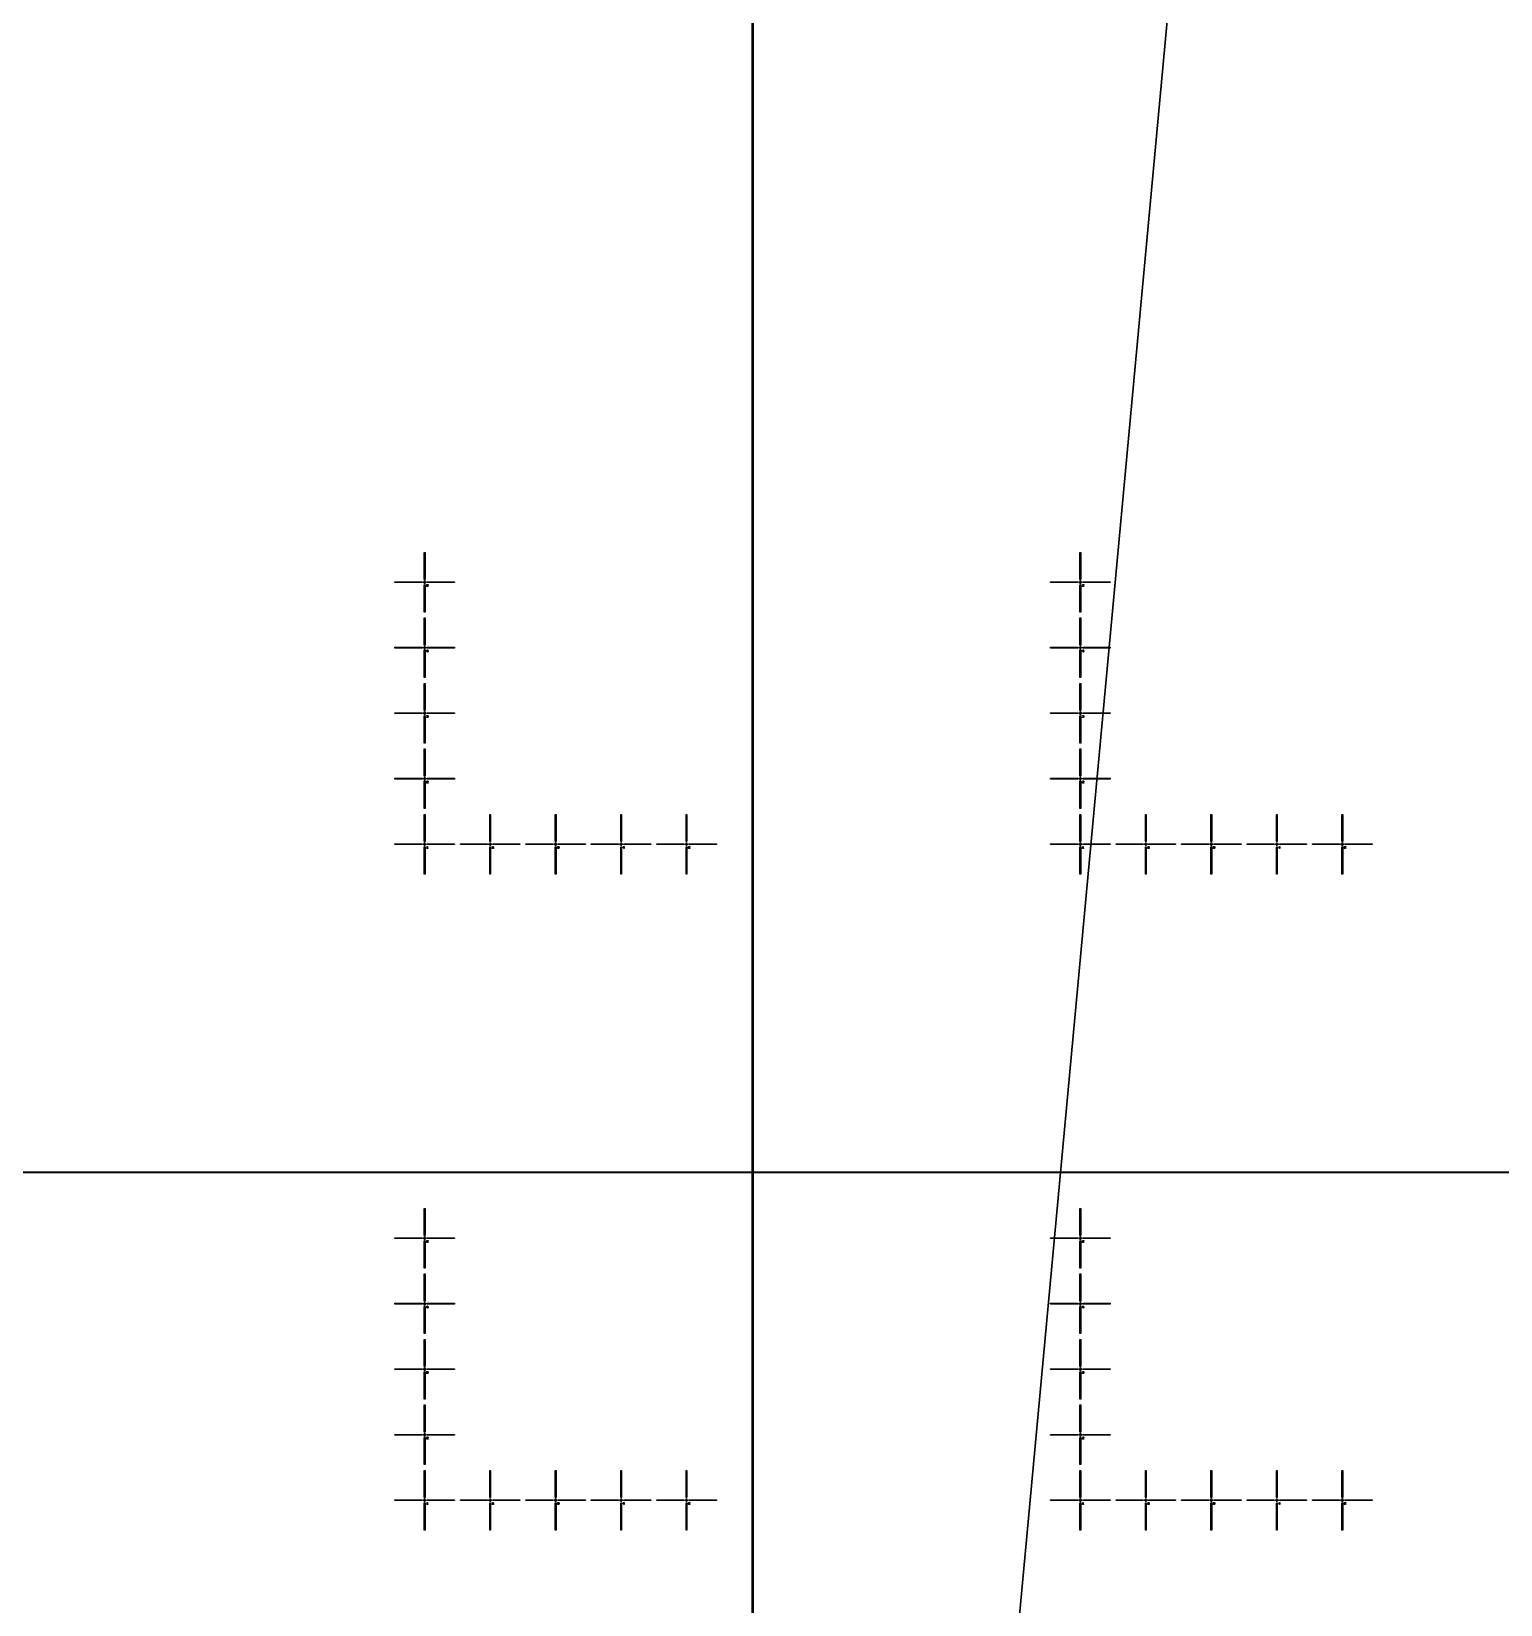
# Model space of a CAD drawing. Extents: x -25400 to 25400, y -24113 to 25400.
# Drawn here: x -2203 to 2285, y 8834 to 13637 of the extents above; entities that cross this region are included whole.
import ezdxf

# ---------------------------------------------------------------- set-up
doc = ezdxf.new("R2010")
doc.units = 0
for name, color, linetype in [('L0D0', 1, 'CONTINUOUS'), ('L1D0', 2, 'CONTINUOUS'), ('L3D0', 3, 'CONTINUOUS')]:
    doc.layers.add(name, color=color, linetype=linetype)

msp = doc.modelspace()

# ---------------------------------------------------------------- linework, layer by layer
at = {"layer": 'L0D0'}
for points in [[(0, 25400), (0, 0)], [(0, 0), (0, 25400)], [(2112.945, 22802.313), (0, 0), (-6266.882, 22025.807)], [(0, 0), (2112.945, 22802.313), (2156.161, 22798.267), (2199.368, 22794.139), (2242.568, 22789.93), (2285.759, 22785.638)]]:
    msp.add_lwpolyline(points, dxfattribs=at)
at = {"layer": 'L1D0'}
for points in [[(-1002.75, 11963.85), (-1002.75, 12046.85), (-1000.25, 12046.85), (-1000.25, 11963.85)], [(1000.25, 11963.85), (1000.25, 12046.85), (1002.75, 12046.85), (1002.75, 11963.85)], [(-1001.7, 11950.85), (-1001.7, 11955.65), (-1006.5, 11955.65), (-1006.5, 11956.05), (-1001.7, 11956.05), (-1001.7, 11960.85), (-1001.3, 11960.85), (-1001.3, 11956.05), (-996.5, 11956.05), (-996.5, 11955.65), (-1001.3, 11955.65), (-1001.3, 11950.85)], [(1001.3, 11950.85), (1001.3, 11955.65), (996.5, 11955.65), (996.5, 11956.05), (1001.3, 11956.05), (1001.3, 11960.85), (1001.7, 11960.85), (1001.7, 11956.05), (1006.5, 11956.05), (1006.5, 11955.65), (1001.7, 11955.65), (1001.7, 11950.85)], [(-1092.5, 11954.6), (-1092.5, 11957.1), (-1009.5, 11957.1), (-1009.5, 11954.6)], [(-1002.75, 11864.85), (-1002.75, 11947.85), (-1000.25, 11947.85), (-1000.25, 11864.85)], [(-995.5, 11945.294), (-995.5, 11948.85), (-991.056, 11948.85), (-991.056, 11947.961), (-994.611, 11947.961), (-994.611, 11946.183), (-991.944, 11946.183), (-991.944, 11945.294)], [(-995.5, 11942.628), (-995.5, 11943.517), (-991.944, 11943.517), (-991.944, 11942.628)], [(-993.5, 11954.6), (-993.5, 11957.1), (-910.5, 11957.1), (-910.5, 11954.6)], [(-991.944, 11943.517), (-991.944, 11945.294), (-991.056, 11945.294), (-991.056, 11943.517)], [(910.5, 11954.6), (910.5, 11957.1), (993.5, 11957.1), (993.5, 11954.6)], [(1000.25, 11864.85), (1000.25, 11947.85), (1002.75, 11947.85), (1002.75, 11864.85)], [(1007.5, 11945.294), (1007.5, 11948.85), (1011.944, 11948.85), (1011.944, 11947.961), (1008.389, 11947.961), (1008.389, 11946.183), (1011.056, 11946.183), (1011.056, 11945.294)], [(1007.5, 11942.628), (1007.5, 11943.517), (1011.056, 11943.517), (1011.056, 11942.628)], [(1009.5, 11954.6), (1009.5, 11957.1), (1092.5, 11957.1), (1092.5, 11954.6)], [(1011.056, 11943.517), (1011.056, 11945.294), (1011.944, 11945.294), (1011.944, 11943.517)], [(-1002.75, 11763.85), (-1002.75, 11846.85), (-1000.25, 11846.85), (-1000.25, 11763.85)], [(1000.25, 11763.85), (1000.25, 11846.85), (1002.75, 11846.85), (1002.75, 11763.85)], [(-1092.5, 11754.6), (-1092.5, 11757.1), (-1009.5, 11757.1), (-1009.5, 11754.6)], [(-1001.7, 11750.85), (-1001.7, 11755.65), (-1006.5, 11755.65), (-1006.5, 11756.05), (-1001.7, 11756.05), (-1001.7, 11760.85), (-1001.3, 11760.85), (-1001.3, 11756.05), (-996.5, 11756.05), (-996.5, 11755.65), (-1001.3, 11755.65), (-1001.3, 11750.85)], [(-1002.75, 11664.85), (-1002.75, 11747.85), (-1000.25, 11747.85), (-1000.25, 11664.85)], [(-992.833, 11742.628), (-992.833, 11744.406), (-995.5, 11744.406), (-995.5, 11746.183), (-994.611, 11746.183), (-994.611, 11745.294), (-992.833, 11745.294), (-992.833, 11747.961), (-993.722, 11747.961), (-993.722, 11748.85), (-991.944, 11748.85), (-991.944, 11745.294), (-991.056, 11745.294), (-991.056, 11744.406), (-991.944, 11744.406), (-991.944, 11742.628)], [(-994.611, 11746.183), (-994.611, 11747.961), (-993.722, 11747.961), (-993.722, 11746.183)], [(-993.5, 11754.6), (-993.5, 11757.1), (-910.5, 11757.1), (-910.5, 11754.6)], [(910.5, 11754.6), (910.5, 11757.1), (993.5, 11757.1), (993.5, 11754.6)], [(1001.3, 11750.85), (1001.3, 11755.65), (996.5, 11755.65), (996.5, 11756.05), (1001.3, 11756.05), (1001.3, 11760.85), (1001.7, 11760.85), (1001.7, 11756.05), (1006.5, 11756.05), (1006.5, 11755.65), (1001.7, 11755.65), (1001.7, 11750.85)], [(1000.25, 11664.85), (1000.25, 11747.85), (1002.75, 11747.85), (1002.75, 11664.85)], [(1010.167, 11742.628), (1010.167, 11744.406), (1007.5, 11744.406), (1007.5, 11746.183), (1008.389, 11746.183), (1008.389, 11745.294), (1010.167, 11745.294), (1010.167, 11747.961), (1009.278, 11747.961), (1009.278, 11748.85), (1011.056, 11748.85), (1011.056, 11745.294), (1011.944, 11745.294), (1011.944, 11744.406), (1011.056, 11744.406), (1011.056, 11742.628)], [(1008.389, 11746.183), (1008.389, 11747.961), (1009.278, 11747.961), (1009.278, 11746.183)], [(1009.5, 11754.6), (1009.5, 11757.1), (1092.5, 11757.1), (1092.5, 11754.6)], [(-1002.75, 11563.85), (-1002.75, 11646.85), (-1000.25, 11646.85), (-1000.25, 11563.85)], [(1000.25, 11563.85), (1000.25, 11646.85), (1002.75, 11646.85), (1002.75, 11563.85)], [(-1092.5, 11554.6), (-1092.5, 11557.1), (-1009.5, 11557.1), (-1009.5, 11554.6)], [(-1001.7, 11550.85), (-1001.7, 11555.65), (-1006.5, 11555.65), (-1006.5, 11556.05), (-1001.7, 11556.05), (-1001.7, 11560.85), (-1001.3, 11560.85), (-1001.3, 11556.05), (-996.5, 11556.05), (-996.5, 11555.65), (-1001.3, 11555.65), (-1001.3, 11550.85)], [(-1002.75, 11464.85), (-1002.75, 11547.85), (-1000.25, 11547.85), (-1000.25, 11464.85)], [(-995.5, 11547.961), (-995.5, 11548.85), (-991.944, 11548.85), (-991.944, 11547.961)], [(-995.5, 11542.628), (-995.5, 11543.517), (-991.944, 11543.517), (-991.944, 11542.628)], [(-994.611, 11545.294), (-994.611, 11546.183), (-991.944, 11546.183), (-991.944, 11545.294)], [(-993.5, 11554.6), (-993.5, 11557.1), (-910.5, 11557.1), (-910.5, 11554.6)], [(-991.944, 11546.183), (-991.944, 11547.961), (-991.056, 11547.961), (-991.056, 11546.183)], [(-991.944, 11543.517), (-991.944, 11545.294), (-991.056, 11545.294), (-991.056, 11543.517)], [(910.5, 11554.6), (910.5, 11557.1), (993.5, 11557.1), (993.5, 11554.6)], [(1001.3, 11550.85), (1001.3, 11555.65), (996.5, 11555.65), (996.5, 11556.05), (1001.3, 11556.05), (1001.3, 11560.85), (1001.7, 11560.85), (1001.7, 11556.05), (1006.5, 11556.05), (1006.5, 11555.65), (1001.7, 11555.65), (1001.7, 11550.85)], [(1000.25, 11464.85), (1000.25, 11547.85), (1002.75, 11547.85), (1002.75, 11464.85)], [(1007.5, 11547.961), (1007.5, 11548.85), (1011.056, 11548.85), (1011.056, 11547.961)], [(1007.5, 11542.628), (1007.5, 11543.517), (1011.056, 11543.517), (1011.056, 11542.628)], [(1008.389, 11545.294), (1008.389, 11546.183), (1011.056, 11546.183), (1011.056, 11545.294)], [(1009.5, 11554.6), (1009.5, 11557.1), (1092.5, 11557.1), (1092.5, 11554.6)], [(1011.056, 11546.183), (1011.056, 11547.961), (1011.944, 11547.961), (1011.944, 11546.183)], [(1011.056, 11543.517), (1011.056, 11545.294), (1011.944, 11545.294), (1011.944, 11543.517)], [(-1002.75, 11363.85), (-1002.75, 11446.85), (-1000.25, 11446.85), (-1000.25, 11363.85)], [(1000.25, 11363.85), (1000.25, 11446.85), (1002.75, 11446.85), (1002.75, 11363.85)], [(-1092.5, 11354.6), (-1092.5, 11357.1), (-1009.5, 11357.1), (-1009.5, 11354.6)], [(-1001.7, 11350.85), (-1001.7, 11355.65), (-1006.5, 11355.65), (-1006.5, 11356.05), (-1001.7, 11356.05), (-1001.7, 11360.85), (-1001.3, 11360.85), (-1001.3, 11356.05), (-996.5, 11356.05), (-996.5, 11355.65), (-1001.3, 11355.65), (-1001.3, 11350.85)], [(-1002.75, 11264.85), (-1002.75, 11347.85), (-1000.25, 11347.85), (-1000.25, 11264.85)], [(-995.5, 11347.072), (-995.5, 11347.961), (-994.611, 11347.961), (-994.611, 11347.072)], [(-995.5, 11342.628), (-995.5, 11344.406), (-994.611, 11344.406), (-994.611, 11343.517), (-991.056, 11343.517), (-991.056, 11342.628)], [(-994.611, 11347.961), (-994.611, 11348.85), (-991.944, 11348.85), (-991.944, 11347.961)], [(-994.611, 11344.406), (-994.611, 11345.294), (-992.833, 11345.294), (-992.833, 11344.406)], [(-993.5, 11354.6), (-993.5, 11357.1), (-910.5, 11357.1), (-910.5, 11354.6)], [(-992.833, 11345.294), (-992.833, 11346.183), (-991.944, 11346.183), (-991.944, 11345.294)], [(-991.944, 11346.183), (-991.944, 11347.961), (-991.056, 11347.961), (-991.056, 11346.183)], [(910.5, 11354.6), (910.5, 11357.1), (993.5, 11357.1), (993.5, 11354.6)], [(1001.3, 11350.85), (1001.3, 11355.65), (996.5, 11355.65), (996.5, 11356.05), (1001.3, 11356.05), (1001.3, 11360.85), (1001.7, 11360.85), (1001.7, 11356.05), (1006.5, 11356.05), (1006.5, 11355.65), (1001.7, 11355.65), (1001.7, 11350.85)], [(1000.25, 11264.85), (1000.25, 11347.85), (1002.75, 11347.85), (1002.75, 11264.85)], [(1007.5, 11347.072), (1007.5, 11347.961), (1008.389, 11347.961), (1008.389, 11347.072)], [(1007.5, 11342.628), (1007.5, 11344.406), (1008.389, 11344.406), (1008.389, 11343.517), (1011.944, 11343.517), (1011.944, 11342.628)], [(1008.389, 11347.961), (1008.389, 11348.85), (1011.056, 11348.85), (1011.056, 11347.961)], [(1008.389, 11344.406), (1008.389, 11345.294), (1010.167, 11345.294), (1010.167, 11344.406)], [(1009.5, 11354.6), (1009.5, 11357.1), (1092.5, 11357.1), (1092.5, 11354.6)], [(1010.167, 11345.294), (1010.167, 11346.183), (1011.056, 11346.183), (1011.056, 11345.294)], [(1011.056, 11346.183), (1011.056, 11347.961), (1011.944, 11347.961), (1011.944, 11346.183)], [(-1002.75, 11163.85), (-1002.75, 11246.85), (-1000.25, 11246.85), (-1000.25, 11163.85)], [(-802.75, 11163.85), (-802.75, 11246.85), (-800.25, 11246.85), (-800.25, 11163.85)], [(-602.75, 11163.85), (-602.75, 11246.85), (-600.25, 11246.85), (-600.25, 11163.85)], [(-402.75, 11163.85), (-402.75, 11246.85), (-400.25, 11246.85), (-400.25, 11163.85)], [(-202.75, 11163.85), (-202.75, 11246.85), (-200.25, 11246.85), (-200.25, 11163.85)], [(1000.25, 11163.85), (1000.25, 11246.85), (1002.75, 11246.85), (1002.75, 11163.85)], [(1200.25, 11163.85), (1200.25, 11246.85), (1202.75, 11246.85), (1202.75, 11163.85)], [(1400.25, 11163.85), (1400.25, 11246.85), (1402.75, 11246.85), (1402.75, 11163.85)], [(1600.25, 11163.85), (1600.25, 11246.85), (1602.75, 11246.85), (1602.75, 11163.85)], [(1800.25, 11163.85), (1800.25, 11246.85), (1802.75, 11246.85), (1802.75, 11163.85)], [(-1092.5, 11154.6), (-1092.5, 11157.1), (-1009.5, 11157.1), (-1009.5, 11154.6)], [(-1001.7, 11150.85), (-1001.7, 11155.65), (-1006.5, 11155.65), (-1006.5, 11156.05), (-1001.7, 11156.05), (-1001.7, 11160.85), (-1001.3, 11160.85), (-1001.3, 11156.05), (-996.5, 11156.05), (-996.5, 11155.65), (-1001.3, 11155.65), (-1001.3, 11150.85)], [(-1002.75, 11064.85), (-1002.75, 11147.85), (-1000.25, 11147.85), (-1000.25, 11064.85)], [(-994.611, 11142.628), (-994.611, 11143.517), (-993.722, 11143.517), (-993.722, 11147.072), (-994.611, 11147.072), (-994.611, 11147.961), (-993.722, 11147.961), (-993.722, 11148.85), (-992.833, 11148.85), (-992.833, 11143.517), (-991.944, 11143.517), (-991.944, 11142.628)], [(-993.5, 11154.6), (-993.5, 11157.1), (-910.5, 11157.1), (-910.5, 11154.6)], [(-892.5, 11154.6), (-892.5, 11157.1), (-809.5, 11157.1), (-809.5, 11154.6)], [(-801.7, 11150.85), (-801.7, 11155.65), (-806.5, 11155.65), (-806.5, 11156.05), (-801.7, 11156.05), (-801.7, 11160.85), (-801.3, 11160.85), (-801.3, 11156.05), (-796.5, 11156.05), (-796.5, 11155.65), (-801.3, 11155.65), (-801.3, 11150.85)], [(-802.75, 11064.85), (-802.75, 11147.85), (-800.25, 11147.85), (-800.25, 11064.85)], [(-795.5, 11147.072), (-795.5, 11147.961), (-794.611, 11147.961), (-794.611, 11147.072)], [(-795.5, 11142.628), (-795.5, 11144.406), (-794.611, 11144.406), (-794.611, 11143.517), (-791.056, 11143.517), (-791.056, 11142.628)], [(-794.611, 11147.961), (-794.611, 11148.85), (-791.944, 11148.85), (-791.944, 11147.961)], [(-794.611, 11144.406), (-794.611, 11145.294), (-792.833, 11145.294), (-792.833, 11144.406)], [(-793.5, 11154.6), (-793.5, 11157.1), (-710.5, 11157.1), (-710.5, 11154.6)], [(-792.833, 11145.294), (-792.833, 11146.183), (-791.944, 11146.183), (-791.944, 11145.294)], [(-791.944, 11146.183), (-791.944, 11147.961), (-791.056, 11147.961), (-791.056, 11146.183)], [(-692.5, 11154.6), (-692.5, 11157.1), (-609.5, 11157.1), (-609.5, 11154.6)], [(-601.7, 11150.85), (-601.7, 11155.65), (-606.5, 11155.65), (-606.5, 11156.05), (-601.7, 11156.05), (-601.7, 11160.85), (-601.3, 11160.85), (-601.3, 11156.05), (-596.5, 11156.05), (-596.5, 11155.65), (-601.3, 11155.65), (-601.3, 11150.85)], [(-602.75, 11064.85), (-602.75, 11147.85), (-600.25, 11147.85), (-600.25, 11064.85)], [(-595.5, 11147.961), (-595.5, 11148.85), (-591.944, 11148.85), (-591.944, 11147.961)], [(-595.5, 11142.628), (-595.5, 11143.517), (-591.944, 11143.517), (-591.944, 11142.628)], [(-594.611, 11145.294), (-594.611, 11146.183), (-591.944, 11146.183), (-591.944, 11145.294)], [(-593.5, 11154.6), (-593.5, 11157.1), (-510.5, 11157.1), (-510.5, 11154.6)], [(-591.944, 11146.183), (-591.944, 11147.961), (-591.056, 11147.961), (-591.056, 11146.183)], [(-591.944, 11143.517), (-591.944, 11145.294), (-591.056, 11145.294), (-591.056, 11143.517)], [(-492.5, 11154.6), (-492.5, 11157.1), (-409.5, 11157.1), (-409.5, 11154.6)], [(-401.7, 11150.85), (-401.7, 11155.65), (-406.5, 11155.65), (-406.5, 11156.05), (-401.7, 11156.05), (-401.7, 11160.85), (-401.3, 11160.85), (-401.3, 11156.05), (-396.5, 11156.05), (-396.5, 11155.65), (-401.3, 11155.65), (-401.3, 11150.85)], [(-402.75, 11064.85), (-402.75, 11147.85), (-400.25, 11147.85), (-400.25, 11064.85)], [(-392.833, 11142.628), (-392.833, 11144.406), (-395.5, 11144.406), (-395.5, 11146.183), (-394.611, 11146.183), (-394.611, 11145.294), (-392.833, 11145.294), (-392.833, 11147.961), (-393.722, 11147.961), (-393.722, 11148.85), (-391.944, 11148.85), (-391.944, 11145.294), (-391.056, 11145.294), (-391.056, 11144.406), (-391.944, 11144.406), (-391.944, 11142.628)], [(-394.611, 11146.183), (-394.611, 11147.961), (-393.722, 11147.961), (-393.722, 11146.183)], [(-393.5, 11154.6), (-393.5, 11157.1), (-310.5, 11157.1), (-310.5, 11154.6)], [(-292.5, 11154.6), (-292.5, 11157.1), (-209.5, 11157.1), (-209.5, 11154.6)], [(-201.7, 11150.85), (-201.7, 11155.65), (-206.5, 11155.65), (-206.5, 11156.05), (-201.7, 11156.05), (-201.7, 11160.85), (-201.3, 11160.85), (-201.3, 11156.05), (-196.5, 11156.05), (-196.5, 11155.65), (-201.3, 11155.65), (-201.3, 11150.85)], [(-202.75, 11064.85), (-202.75, 11147.85), (-200.25, 11147.85), (-200.25, 11064.85)], [(-195.5, 11145.294), (-195.5, 11148.85), (-191.056, 11148.85), (-191.056, 11147.961), (-194.611, 11147.961), (-194.611, 11146.183), (-191.944, 11146.183), (-191.944, 11145.294)], [(-195.5, 11142.628), (-195.5, 11143.517), (-191.944, 11143.517), (-191.944, 11142.628)], [(-193.5, 11154.6), (-193.5, 11157.1), (-110.5, 11157.1), (-110.5, 11154.6)], [(-191.944, 11143.517), (-191.944, 11145.294), (-191.056, 11145.294), (-191.056, 11143.517)], [(910.5, 11154.6), (910.5, 11157.1), (993.5, 11157.1), (993.5, 11154.6)], [(1001.3, 11150.85), (1001.3, 11155.65), (996.5, 11155.65), (996.5, 11156.05), (1001.3, 11156.05), (1001.3, 11160.85), (1001.7, 11160.85), (1001.7, 11156.05), (1006.5, 11156.05), (1006.5, 11155.65), (1001.7, 11155.65), (1001.7, 11150.85)], [(1000.25, 11064.85), (1000.25, 11147.85), (1002.75, 11147.85), (1002.75, 11064.85)], [(1008.389, 11142.628), (1008.389, 11143.517), (1009.278, 11143.517), (1009.278, 11147.072), (1008.389, 11147.072), (1008.389, 11147.961), (1009.278, 11147.961), (1009.278, 11148.85), (1010.167, 11148.85), (1010.167, 11143.517), (1011.056, 11143.517), (1011.056, 11142.628)], [(1009.5, 11154.6), (1009.5, 11157.1), (1092.5, 11157.1), (1092.5, 11154.6)], [(1110.5, 11154.6), (1110.5, 11157.1), (1193.5, 11157.1), (1193.5, 11154.6)], [(1201.3, 11150.85), (1201.3, 11155.65), (1196.5, 11155.65), (1196.5, 11156.05), (1201.3, 11156.05), (1201.3, 11160.85), (1201.7, 11160.85), (1201.7, 11156.05), (1206.5, 11156.05), (1206.5, 11155.65), (1201.7, 11155.65), (1201.7, 11150.85)], [(1200.25, 11064.85), (1200.25, 11147.85), (1202.75, 11147.85), (1202.75, 11064.85)], [(1207.5, 11147.072), (1207.5, 11147.961), (1208.389, 11147.961), (1208.389, 11147.072)], [(1207.5, 11142.628), (1207.5, 11144.406), (1208.389, 11144.406), (1208.389, 11143.517), (1211.944, 11143.517), (1211.944, 11142.628)], [(1208.389, 11147.961), (1208.389, 11148.85), (1211.056, 11148.85), (1211.056, 11147.961)], [(1208.389, 11144.406), (1208.389, 11145.294), (1210.167, 11145.294), (1210.167, 11144.406)], [(1209.5, 11154.6), (1209.5, 11157.1), (1292.5, 11157.1), (1292.5, 11154.6)], [(1210.167, 11145.294), (1210.167, 11146.183), (1211.056, 11146.183), (1211.056, 11145.294)], [(1211.056, 11146.183), (1211.056, 11147.961), (1211.944, 11147.961), (1211.944, 11146.183)], [(1310.5, 11154.6), (1310.5, 11157.1), (1393.5, 11157.1), (1393.5, 11154.6)], [(1401.3, 11150.85), (1401.3, 11155.65), (1396.5, 11155.65), (1396.5, 11156.05), (1401.3, 11156.05), (1401.3, 11160.85), (1401.7, 11160.85), (1401.7, 11156.05), (1406.5, 11156.05), (1406.5, 11155.65), (1401.7, 11155.65), (1401.7, 11150.85)], [(1400.25, 11064.85), (1400.25, 11147.85), (1402.75, 11147.85), (1402.75, 11064.85)], [(1407.5, 11147.961), (1407.5, 11148.85), (1411.056, 11148.85), (1411.056, 11147.961)], [(1407.5, 11142.628), (1407.5, 11143.517), (1411.056, 11143.517), (1411.056, 11142.628)], [(1408.389, 11145.294), (1408.389, 11146.183), (1411.056, 11146.183), (1411.056, 11145.294)], [(1409.5, 11154.6), (1409.5, 11157.1), (1492.5, 11157.1), (1492.5, 11154.6)], [(1411.056, 11146.183), (1411.056, 11147.961), (1411.944, 11147.961), (1411.944, 11146.183)], [(1411.056, 11143.517), (1411.056, 11145.294), (1411.944, 11145.294), (1411.944, 11143.517)], [(1510.5, 11154.6), (1510.5, 11157.1), (1593.5, 11157.1), (1593.5, 11154.6)], [(1601.3, 11150.85), (1601.3, 11155.65), (1596.5, 11155.65), (1596.5, 11156.05), (1601.3, 11156.05), (1601.3, 11160.85), (1601.7, 11160.85), (1601.7, 11156.05), (1606.5, 11156.05), (1606.5, 11155.65), (1601.7, 11155.65), (1601.7, 11150.85)], [(1600.25, 11064.85), (1600.25, 11147.85), (1602.75, 11147.85), (1602.75, 11064.85)], [(1610.167, 11142.628), (1610.167, 11144.406), (1607.5, 11144.406), (1607.5, 11146.183), (1608.389, 11146.183), (1608.389, 11145.294), (1610.167, 11145.294), (1610.167, 11147.961), (1609.278, 11147.961), (1609.278, 11148.85), (1611.056, 11148.85), (1611.056, 11145.294), (1611.944, 11145.294), (1611.944, 11144.406), (1611.056, 11144.406), (1611.056, 11142.628)], [(1608.389, 11146.183), (1608.389, 11147.961), (1609.278, 11147.961), (1609.278, 11146.183)], [(1609.5, 11154.6), (1609.5, 11157.1), (1692.5, 11157.1), (1692.5, 11154.6)], [(1710.5, 11154.6), (1710.5, 11157.1), (1793.5, 11157.1), (1793.5, 11154.6)], [(1801.3, 11150.85), (1801.3, 11155.65), (1796.5, 11155.65), (1796.5, 11156.05), (1801.3, 11156.05), (1801.3, 11160.85), (1801.7, 11160.85), (1801.7, 11156.05), (1806.5, 11156.05), (1806.5, 11155.65), (1801.7, 11155.65), (1801.7, 11150.85)], [(1800.25, 11064.85), (1800.25, 11147.85), (1802.75, 11147.85), (1802.75, 11064.85)], [(1807.5, 11145.294), (1807.5, 11148.85), (1811.944, 11148.85), (1811.944, 11147.961), (1808.389, 11147.961), (1808.389, 11146.183), (1811.056, 11146.183), (1811.056, 11145.294)], [(1807.5, 11142.628), (1807.5, 11143.517), (1811.056, 11143.517), (1811.056, 11142.628)], [(1809.5, 11154.6), (1809.5, 11157.1), (1892.5, 11157.1), (1892.5, 11154.6)], [(1811.056, 11143.517), (1811.056, 11145.294), (1811.944, 11145.294), (1811.944, 11143.517)], [(-1002.75, 9960.85), (-1002.75, 10043.85), (-1000.25, 10043.85), (-1000.25, 9960.85)], [(1000.25, 9960.85), (1000.25, 10043.85), (1002.75, 10043.85), (1002.75, 9960.85)], [(-1092.5, 9951.6), (-1092.5, 9954.1), (-1009.5, 9954.1), (-1009.5, 9951.6)], [(-1001.7, 9947.85), (-1001.7, 9952.65), (-1006.5, 9952.65), (-1006.5, 9953.05), (-1001.7, 9953.05), (-1001.7, 9957.85), (-1001.3, 9957.85), (-1001.3, 9953.05), (-996.5, 9953.05), (-996.5, 9952.65), (-1001.3, 9952.65), (-1001.3, 9947.85)], [(-1002.75, 9861.85), (-1002.75, 9944.85), (-1000.25, 9944.85), (-1000.25, 9861.85)], [(-995.5, 9942.294), (-995.5, 9945.85), (-991.056, 9945.85), (-991.056, 9944.961), (-994.611, 9944.961), (-994.611, 9943.183), (-991.944, 9943.183), (-991.944, 9942.294)], [(-993.5, 9951.6), (-993.5, 9954.1), (-910.5, 9954.1), (-910.5, 9951.6)], [(-991.944, 9940.517), (-991.944, 9942.294), (-991.056, 9942.294), (-991.056, 9940.517)], [(910.5, 9951.6), (910.5, 9954.1), (993.5, 9954.1), (993.5, 9951.6)], [(1001.3, 9947.85), (1001.3, 9952.65), (996.5, 9952.65), (996.5, 9953.05), (1001.3, 9953.05), (1001.3, 9957.85), (1001.7, 9957.85), (1001.7, 9953.05), (1006.5, 9953.05), (1006.5, 9952.65), (1001.7, 9952.65), (1001.7, 9947.85)], [(1000.25, 9861.85), (1000.25, 9944.85), (1002.75, 9944.85), (1002.75, 9861.85)], [(1007.5, 9942.294), (1007.5, 9945.85), (1011.944, 9945.85), (1011.944, 9944.961), (1008.389, 9944.961), (1008.389, 9943.183), (1011.056, 9943.183), (1011.056, 9942.294)], [(1009.5, 9951.6), (1009.5, 9954.1), (1092.5, 9954.1), (1092.5, 9951.6)], [(1011.056, 9940.517), (1011.056, 9942.294), (1011.944, 9942.294), (1011.944, 9940.517)], [(-995.5, 9939.628), (-995.5, 9940.517), (-991.944, 9940.517), (-991.944, 9939.628)], [(1007.5, 9939.628), (1007.5, 9940.517), (1011.056, 9940.517), (1011.056, 9939.628)], [(-1002.75, 9760.85), (-1002.75, 9843.85), (-1000.25, 9843.85), (-1000.25, 9760.85)], [(1000.25, 9760.85), (1000.25, 9843.85), (1002.75, 9843.85), (1002.75, 9760.85)], [(-1092.5, 9751.6), (-1092.5, 9754.1), (-1009.5, 9754.1), (-1009.5, 9751.6)], [(-1001.7, 9747.85), (-1001.7, 9752.65), (-1006.5, 9752.65), (-1006.5, 9753.05), (-1001.7, 9753.05), (-1001.7, 9757.85), (-1001.3, 9757.85), (-1001.3, 9753.05), (-996.5, 9753.05), (-996.5, 9752.65), (-1001.3, 9752.65), (-1001.3, 9747.85)], [(-993.5, 9751.6), (-993.5, 9754.1), (-910.5, 9754.1), (-910.5, 9751.6)], [(910.5, 9751.6), (910.5, 9754.1), (993.5, 9754.1), (993.5, 9751.6)], [(1001.3, 9747.85), (1001.3, 9752.65), (996.5, 9752.65), (996.5, 9753.05), (1001.3, 9753.05), (1001.3, 9757.85), (1001.7, 9757.85), (1001.7, 9753.05), (1006.5, 9753.05), (1006.5, 9752.65), (1001.7, 9752.65), (1001.7, 9747.85)], [(1009.5, 9751.6), (1009.5, 9754.1), (1092.5, 9754.1), (1092.5, 9751.6)], [(-1002.75, 9661.85), (-1002.75, 9744.85), (-1000.25, 9744.85), (-1000.25, 9661.85)], [(-992.833, 9739.628), (-992.833, 9741.406), (-995.5, 9741.406), (-995.5, 9743.183), (-994.611, 9743.183), (-994.611, 9742.294), (-992.833, 9742.294), (-992.833, 9744.961), (-993.722, 9744.961), (-993.722, 9745.85), (-991.944, 9745.85), (-991.944, 9742.294), (-991.056, 9742.294), (-991.056, 9741.406), (-991.944, 9741.406), (-991.944, 9739.628)], [(-994.611, 9743.183), (-994.611, 9744.961), (-993.722, 9744.961), (-993.722, 9743.183)], [(1000.25, 9661.85), (1000.25, 9744.85), (1002.75, 9744.85), (1002.75, 9661.85)], [(1010.167, 9739.628), (1010.167, 9741.406), (1007.5, 9741.406), (1007.5, 9743.183), (1008.389, 9743.183), (1008.389, 9742.294), (1010.167, 9742.294), (1010.167, 9744.961), (1009.278, 9744.961), (1009.278, 9745.85), (1011.056, 9745.85), (1011.056, 9742.294), (1011.944, 9742.294), (1011.944, 9741.406), (1011.056, 9741.406), (1011.056, 9739.628)], [(1008.389, 9743.183), (1008.389, 9744.961), (1009.278, 9744.961), (1009.278, 9743.183)], [(-1002.75, 9560.85), (-1002.75, 9643.85), (-1000.25, 9643.85), (-1000.25, 9560.85)], [(1000.25, 9560.85), (1000.25, 9643.85), (1002.75, 9643.85), (1002.75, 9560.85)], [(-1001.7, 9547.85), (-1001.7, 9552.65), (-1006.5, 9552.65), (-1006.5, 9553.05), (-1001.7, 9553.05), (-1001.7, 9557.85), (-1001.3, 9557.85), (-1001.3, 9553.05), (-996.5, 9553.05), (-996.5, 9552.65), (-1001.3, 9552.65), (-1001.3, 9547.85)], [(1001.3, 9547.85), (1001.3, 9552.65), (996.5, 9552.65), (996.5, 9553.05), (1001.3, 9553.05), (1001.3, 9557.85), (1001.7, 9557.85), (1001.7, 9553.05), (1006.5, 9553.05), (1006.5, 9552.65), (1001.7, 9552.65), (1001.7, 9547.85)], [(-1092.5, 9551.6), (-1092.5, 9554.1), (-1009.5, 9554.1), (-1009.5, 9551.6)], [(-1002.75, 9461.85), (-1002.75, 9544.85), (-1000.25, 9544.85), (-1000.25, 9461.85)], [(-995.5, 9544.961), (-995.5, 9545.85), (-991.944, 9545.85), (-991.944, 9544.961)], [(-995.5, 9539.628), (-995.5, 9540.517), (-991.944, 9540.517), (-991.944, 9539.628)], [(-994.611, 9542.294), (-994.611, 9543.183), (-991.944, 9543.183), (-991.944, 9542.294)], [(-993.5, 9551.6), (-993.5, 9554.1), (-910.5, 9554.1), (-910.5, 9551.6)], [(-991.944, 9543.183), (-991.944, 9544.961), (-991.056, 9544.961), (-991.056, 9543.183)], [(-991.944, 9540.517), (-991.944, 9542.294), (-991.056, 9542.294), (-991.056, 9540.517)], [(910.5, 9551.6), (910.5, 9554.1), (993.5, 9554.1), (993.5, 9551.6)], [(1000.25, 9461.85), (1000.25, 9544.85), (1002.75, 9544.85), (1002.75, 9461.85)], [(1007.5, 9544.961), (1007.5, 9545.85), (1011.056, 9545.85), (1011.056, 9544.961)], [(1007.5, 9539.628), (1007.5, 9540.517), (1011.056, 9540.517), (1011.056, 9539.628)], [(1008.389, 9542.294), (1008.389, 9543.183), (1011.056, 9543.183), (1011.056, 9542.294)], [(1009.5, 9551.6), (1009.5, 9554.1), (1092.5, 9554.1), (1092.5, 9551.6)], [(1011.056, 9543.183), (1011.056, 9544.961), (1011.944, 9544.961), (1011.944, 9543.183)], [(1011.056, 9540.517), (1011.056, 9542.294), (1011.944, 9542.294), (1011.944, 9540.517)], [(-1002.75, 9360.85), (-1002.75, 9443.85), (-1000.25, 9443.85), (-1000.25, 9360.85)], [(1000.25, 9360.85), (1000.25, 9443.85), (1002.75, 9443.85), (1002.75, 9360.85)], [(-1092.5, 9351.6), (-1092.5, 9354.1), (-1009.5, 9354.1), (-1009.5, 9351.6)], [(-1001.7, 9347.85), (-1001.7, 9352.65), (-1006.5, 9352.65), (-1006.5, 9353.05), (-1001.7, 9353.05), (-1001.7, 9357.85), (-1001.3, 9357.85), (-1001.3, 9353.05), (-996.5, 9353.05), (-996.5, 9352.65), (-1001.3, 9352.65), (-1001.3, 9347.85)], [(-1002.75, 9261.85), (-1002.75, 9344.85), (-1000.25, 9344.85), (-1000.25, 9261.85)], [(-995.5, 9344.072), (-995.5, 9344.961), (-994.611, 9344.961), (-994.611, 9344.072)], [(-995.5, 9339.628), (-995.5, 9341.406), (-994.611, 9341.406), (-994.611, 9340.517), (-991.056, 9340.517), (-991.056, 9339.628)], [(-994.611, 9344.961), (-994.611, 9345.85), (-991.944, 9345.85), (-991.944, 9344.961)], [(-994.611, 9341.406), (-994.611, 9342.294), (-992.833, 9342.294), (-992.833, 9341.406)], [(-993.5, 9351.6), (-993.5, 9354.1), (-910.5, 9354.1), (-910.5, 9351.6)], [(-992.833, 9342.294), (-992.833, 9343.183), (-991.944, 9343.183), (-991.944, 9342.294)], [(-991.944, 9343.183), (-991.944, 9344.961), (-991.056, 9344.961), (-991.056, 9343.183)], [(910.5, 9351.6), (910.5, 9354.1), (993.5, 9354.1), (993.5, 9351.6)], [(1001.3, 9347.85), (1001.3, 9352.65), (996.5, 9352.65), (996.5, 9353.05), (1001.3, 9353.05), (1001.3, 9357.85), (1001.7, 9357.85), (1001.7, 9353.05), (1006.5, 9353.05), (1006.5, 9352.65), (1001.7, 9352.65), (1001.7, 9347.85)], [(1000.25, 9261.85), (1000.25, 9344.85), (1002.75, 9344.85), (1002.75, 9261.85)], [(1007.5, 9344.072), (1007.5, 9344.961), (1008.389, 9344.961), (1008.389, 9344.072)], [(1007.5, 9339.628), (1007.5, 9341.406), (1008.389, 9341.406), (1008.389, 9340.517), (1011.944, 9340.517), (1011.944, 9339.628)], [(1008.389, 9344.961), (1008.389, 9345.85), (1011.056, 9345.85), (1011.056, 9344.961)], [(1008.389, 9341.406), (1008.389, 9342.294), (1010.167, 9342.294), (1010.167, 9341.406)], [(1009.5, 9351.6), (1009.5, 9354.1), (1092.5, 9354.1), (1092.5, 9351.6)], [(1010.167, 9342.294), (1010.167, 9343.183), (1011.056, 9343.183), (1011.056, 9342.294)], [(1011.056, 9343.183), (1011.056, 9344.961), (1011.944, 9344.961), (1011.944, 9343.183)], [(-1002.75, 9160.85), (-1002.75, 9243.85), (-1000.25, 9243.85), (-1000.25, 9160.85)], [(-802.75, 9160.85), (-802.75, 9243.85), (-800.25, 9243.85), (-800.25, 9160.85)], [(-602.75, 9160.85), (-602.75, 9243.85), (-600.25, 9243.85), (-600.25, 9160.85)], [(-402.75, 9160.85), (-402.75, 9243.85), (-400.25, 9243.85), (-400.25, 9160.85)], [(-202.75, 9160.85), (-202.75, 9243.85), (-200.25, 9243.85), (-200.25, 9160.85)], [(1000.25, 9160.85), (1000.25, 9243.85), (1002.75, 9243.85), (1002.75, 9160.85)], [(1200.25, 9160.85), (1200.25, 9243.85), (1202.75, 9243.85), (1202.75, 9160.85)], [(1400.25, 9160.85), (1400.25, 9243.85), (1402.75, 9243.85), (1402.75, 9160.85)], [(1600.25, 9160.85), (1600.25, 9243.85), (1602.75, 9243.85), (1602.75, 9160.85)], [(1800.25, 9160.85), (1800.25, 9243.85), (1802.75, 9243.85), (1802.75, 9160.85)], [(-1092.5, 9151.6), (-1092.5, 9154.1), (-1009.5, 9154.1), (-1009.5, 9151.6)], [(-1001.7, 9147.85), (-1001.7, 9152.65), (-1006.5, 9152.65), (-1006.5, 9153.05), (-1001.7, 9153.05), (-1001.7, 9157.85), (-1001.3, 9157.85), (-1001.3, 9153.05), (-996.5, 9153.05), (-996.5, 9152.65), (-1001.3, 9152.65), (-1001.3, 9147.85)], [(-1002.75, 9061.85), (-1002.75, 9144.85), (-1000.25, 9144.85), (-1000.25, 9061.85)], [(-994.611, 9139.628), (-994.611, 9140.517), (-993.722, 9140.517), (-993.722, 9144.072), (-994.611, 9144.072), (-994.611, 9144.961), (-993.722, 9144.961), (-993.722, 9145.85), (-992.833, 9145.85), (-992.833, 9140.517), (-991.944, 9140.517), (-991.944, 9139.628)], [(-993.5, 9151.6), (-993.5, 9154.1), (-910.5, 9154.1), (-910.5, 9151.6)], [(-892.5, 9151.6), (-892.5, 9154.1), (-809.5, 9154.1), (-809.5, 9151.6)], [(-801.7, 9147.85), (-801.7, 9152.65), (-806.5, 9152.65), (-806.5, 9153.05), (-801.7, 9153.05), (-801.7, 9157.85), (-801.3, 9157.85), (-801.3, 9153.05), (-796.5, 9153.05), (-796.5, 9152.65), (-801.3, 9152.65), (-801.3, 9147.85)], [(-802.75, 9061.85), (-802.75, 9144.85), (-800.25, 9144.85), (-800.25, 9061.85)], [(-795.5, 9144.072), (-795.5, 9144.961), (-794.611, 9144.961), (-794.611, 9144.072)], [(-795.5, 9139.628), (-795.5, 9141.406), (-794.611, 9141.406), (-794.611, 9140.517), (-791.056, 9140.517), (-791.056, 9139.628)], [(-794.611, 9144.961), (-794.611, 9145.85), (-791.944, 9145.85), (-791.944, 9144.961)], [(-794.611, 9141.406), (-794.611, 9142.294), (-792.833, 9142.294), (-792.833, 9141.406)], [(-793.5, 9151.6), (-793.5, 9154.1), (-710.5, 9154.1), (-710.5, 9151.6)], [(-792.833, 9142.294), (-792.833, 9143.183), (-791.944, 9143.183), (-791.944, 9142.294)], [(-791.944, 9143.183), (-791.944, 9144.961), (-791.056, 9144.961), (-791.056, 9143.183)], [(-692.5, 9151.6), (-692.5, 9154.1), (-609.5, 9154.1), (-609.5, 9151.6)], [(-601.7, 9147.85), (-601.7, 9152.65), (-606.5, 9152.65), (-606.5, 9153.05), (-601.7, 9153.05), (-601.7, 9157.85), (-601.3, 9157.85), (-601.3, 9153.05), (-596.5, 9153.05), (-596.5, 9152.65), (-601.3, 9152.65), (-601.3, 9147.85)], [(-602.75, 9061.85), (-602.75, 9144.85), (-600.25, 9144.85), (-600.25, 9061.85)], [(-595.5, 9144.961), (-595.5, 9145.85), (-591.944, 9145.85), (-591.944, 9144.961)], [(-595.5, 9139.628), (-595.5, 9140.517), (-591.944, 9140.517), (-591.944, 9139.628)], [(-594.611, 9142.294), (-594.611, 9143.183), (-591.944, 9143.183), (-591.944, 9142.294)], [(-593.5, 9151.6), (-593.5, 9154.1), (-510.5, 9154.1), (-510.5, 9151.6)], [(-591.944, 9143.183), (-591.944, 9144.961), (-591.056, 9144.961), (-591.056, 9143.183)], [(-591.944, 9140.517), (-591.944, 9142.294), (-591.056, 9142.294), (-591.056, 9140.517)], [(-492.5, 9151.6), (-492.5, 9154.1), (-409.5, 9154.1), (-409.5, 9151.6)], [(-401.7, 9147.85), (-401.7, 9152.65), (-406.5, 9152.65), (-406.5, 9153.05), (-401.7, 9153.05), (-401.7, 9157.85), (-401.3, 9157.85), (-401.3, 9153.05), (-396.5, 9153.05), (-396.5, 9152.65), (-401.3, 9152.65), (-401.3, 9147.85)], [(-402.75, 9061.85), (-402.75, 9144.85), (-400.25, 9144.85), (-400.25, 9061.85)], [(-392.833, 9139.628), (-392.833, 9141.406), (-395.5, 9141.406), (-395.5, 9143.183), (-394.611, 9143.183), (-394.611, 9142.294), (-392.833, 9142.294), (-392.833, 9144.961), (-393.722, 9144.961), (-393.722, 9145.85), (-391.944, 9145.85), (-391.944, 9142.294), (-391.056, 9142.294), (-391.056, 9141.406), (-391.944, 9141.406), (-391.944, 9139.628)], [(-394.611, 9143.183), (-394.611, 9144.961), (-393.722, 9144.961), (-393.722, 9143.183)], [(-393.5, 9151.6), (-393.5, 9154.1), (-310.5, 9154.1), (-310.5, 9151.6)], [(-292.5, 9151.6), (-292.5, 9154.1), (-209.5, 9154.1), (-209.5, 9151.6)], [(-201.7, 9147.85), (-201.7, 9152.65), (-206.5, 9152.65), (-206.5, 9153.05), (-201.7, 9153.05), (-201.7, 9157.85), (-201.3, 9157.85), (-201.3, 9153.05), (-196.5, 9153.05), (-196.5, 9152.65), (-201.3, 9152.65), (-201.3, 9147.85)], [(-202.75, 9061.85), (-202.75, 9144.85), (-200.25, 9144.85), (-200.25, 9061.85)], [(-195.5, 9142.294), (-195.5, 9145.85), (-191.056, 9145.85), (-191.056, 9144.961), (-194.611, 9144.961), (-194.611, 9143.183), (-191.944, 9143.183), (-191.944, 9142.294)], [(-195.5, 9139.628), (-195.5, 9140.517), (-191.944, 9140.517), (-191.944, 9139.628)], [(-193.5, 9151.6), (-193.5, 9154.1), (-110.5, 9154.1), (-110.5, 9151.6)], [(-191.944, 9140.517), (-191.944, 9142.294), (-191.056, 9142.294), (-191.056, 9140.517)], [(910.5, 9151.6), (910.5, 9154.1), (993.5, 9154.1), (993.5, 9151.6)], [(1001.3, 9147.85), (1001.3, 9152.65), (996.5, 9152.65), (996.5, 9153.05), (1001.3, 9153.05), (1001.3, 9157.85), (1001.7, 9157.85), (1001.7, 9153.05), (1006.5, 9153.05), (1006.5, 9152.65), (1001.7, 9152.65), (1001.7, 9147.85)], [(1000.25, 9061.85), (1000.25, 9144.85), (1002.75, 9144.85), (1002.75, 9061.85)], [(1008.389, 9139.628), (1008.389, 9140.517), (1009.278, 9140.517), (1009.278, 9144.072), (1008.389, 9144.072), (1008.389, 9144.961), (1009.278, 9144.961), (1009.278, 9145.85), (1010.167, 9145.85), (1010.167, 9140.517), (1011.056, 9140.517), (1011.056, 9139.628)], [(1009.5, 9151.6), (1009.5, 9154.1), (1092.5, 9154.1), (1092.5, 9151.6)], [(1110.5, 9151.6), (1110.5, 9154.1), (1193.5, 9154.1), (1193.5, 9151.6)], [(1201.3, 9147.85), (1201.3, 9152.65), (1196.5, 9152.65), (1196.5, 9153.05), (1201.3, 9153.05), (1201.3, 9157.85), (1201.7, 9157.85), (1201.7, 9153.05), (1206.5, 9153.05), (1206.5, 9152.65), (1201.7, 9152.65), (1201.7, 9147.85)], [(1200.25, 9061.85), (1200.25, 9144.85), (1202.75, 9144.85), (1202.75, 9061.85)], [(1207.5, 9144.072), (1207.5, 9144.961), (1208.389, 9144.961), (1208.389, 9144.072)], [(1207.5, 9139.628), (1207.5, 9141.406), (1208.389, 9141.406), (1208.389, 9140.517), (1211.944, 9140.517), (1211.944, 9139.628)], [(1208.389, 9144.961), (1208.389, 9145.85), (1211.056, 9145.85), (1211.056, 9144.961)], [(1208.389, 9141.406), (1208.389, 9142.294), (1210.167, 9142.294), (1210.167, 9141.406)], [(1209.5, 9151.6), (1209.5, 9154.1), (1292.5, 9154.1), (1292.5, 9151.6)], [(1210.167, 9142.294), (1210.167, 9143.183), (1211.056, 9143.183), (1211.056, 9142.294)], [(1211.056, 9143.183), (1211.056, 9144.961), (1211.944, 9144.961), (1211.944, 9143.183)], [(1310.5, 9151.6), (1310.5, 9154.1), (1393.5, 9154.1), (1393.5, 9151.6)], [(1401.3, 9147.85), (1401.3, 9152.65), (1396.5, 9152.65), (1396.5, 9153.05), (1401.3, 9153.05), (1401.3, 9157.85), (1401.7, 9157.85), (1401.7, 9153.05), (1406.5, 9153.05), (1406.5, 9152.65), (1401.7, 9152.65), (1401.7, 9147.85)], [(1400.25, 9061.85), (1400.25, 9144.85), (1402.75, 9144.85), (1402.75, 9061.85)], [(1407.5, 9144.961), (1407.5, 9145.85), (1411.056, 9145.85), (1411.056, 9144.961)], [(1407.5, 9139.628), (1407.5, 9140.517), (1411.056, 9140.517), (1411.056, 9139.628)], [(1408.389, 9142.294), (1408.389, 9143.183), (1411.056, 9143.183), (1411.056, 9142.294)], [(1409.5, 9151.6), (1409.5, 9154.1), (1492.5, 9154.1), (1492.5, 9151.6)], [(1411.056, 9143.183), (1411.056, 9144.961), (1411.944, 9144.961), (1411.944, 9143.183)], [(1411.056, 9140.517), (1411.056, 9142.294), (1411.944, 9142.294), (1411.944, 9140.517)], [(1510.5, 9151.6), (1510.5, 9154.1), (1593.5, 9154.1), (1593.5, 9151.6)], [(1601.3, 9147.85), (1601.3, 9152.65), (1596.5, 9152.65), (1596.5, 9153.05), (1601.3, 9153.05), (1601.3, 9157.85), (1601.7, 9157.85), (1601.7, 9153.05), (1606.5, 9153.05), (1606.5, 9152.65), (1601.7, 9152.65), (1601.7, 9147.85)], [(1600.25, 9061.85), (1600.25, 9144.85), (1602.75, 9144.85), (1602.75, 9061.85)], [(1610.167, 9139.628), (1610.167, 9141.406), (1607.5, 9141.406), (1607.5, 9143.183), (1608.389, 9143.183), (1608.389, 9142.294), (1610.167, 9142.294), (1610.167, 9144.961), (1609.278, 9144.961), (1609.278, 9145.85), (1611.056, 9145.85), (1611.056, 9142.294), (1611.944, 9142.294), (1611.944, 9141.406), (1611.056, 9141.406), (1611.056, 9139.628)], [(1608.389, 9143.183), (1608.389, 9144.961), (1609.278, 9144.961), (1609.278, 9143.183)], [(1609.5, 9151.6), (1609.5, 9154.1), (1692.5, 9154.1), (1692.5, 9151.6)], [(1710.5, 9151.6), (1710.5, 9154.1), (1793.5, 9154.1), (1793.5, 9151.6)], [(1801.3, 9147.85), (1801.3, 9152.65), (1796.5, 9152.65), (1796.5, 9153.05), (1801.3, 9153.05), (1801.3, 9157.85), (1801.7, 9157.85), (1801.7, 9153.05), (1806.5, 9153.05), (1806.5, 9152.65), (1801.7, 9152.65), (1801.7, 9147.85)], [(1800.25, 9061.85), (1800.25, 9144.85), (1802.75, 9144.85), (1802.75, 9061.85)], [(1807.5, 9142.294), (1807.5, 9145.85), (1811.944, 9145.85), (1811.944, 9144.961), (1808.389, 9144.961), (1808.389, 9143.183), (1811.056, 9143.183), (1811.056, 9142.294)], [(1807.5, 9139.628), (1807.5, 9140.517), (1811.056, 9140.517), (1811.056, 9139.628)], [(1809.5, 9151.6), (1809.5, 9154.1), (1892.5, 9154.1), (1892.5, 9151.6)], [(1811.056, 9140.517), (1811.056, 9142.294), (1811.944, 9142.294), (1811.944, 9140.517)]]:
    msp.add_lwpolyline(points, close=True, dxfattribs=at)
at = {"layer": 'L3D0'}
for points in [[(-7001.5, 10155.85), (-1.5, 10155.85), (1.5, 10155.85), (7001.5, 10155.85), (7004.5, 10155.85), (14004.5, 10155.85), (14004.5, 17155.85), (7004.5, 17155.85), (7004.5, 10155.85), (7001.5, 10155.85), (7001.5, 17155.85), (1.5, 17155.85), (1.5, 10155.85), (-1.5, 10155.85), (-1.5, 17155.85), (-7001.5, 17155.85)], [(-7001.5, 3152.85), (-1.5, 3152.85), (1.5, 3152.85), (7001.5, 3152.85), (7004.5, 3152.85), (14004.5, 3152.85), (14007.5, 3152.85), (21007.5, 3152.85), (21007.5, 10152.85), (14007.5, 10152.85), (14007.5, 3152.85), (14004.5, 3152.85), (14004.5, 10152.85), (7004.5, 10152.85), (7004.5, 3152.85), (7001.5, 3152.85), (7001.5, 10152.85), (1.5, 10152.85), (1.5, 3152.85), (-1.5, 3152.85), (-1.5, 10152.85), (-7001.5, 10152.85)]]:
    msp.add_lwpolyline(points, dxfattribs=at)

doc.saveas('drawing.dxf')
